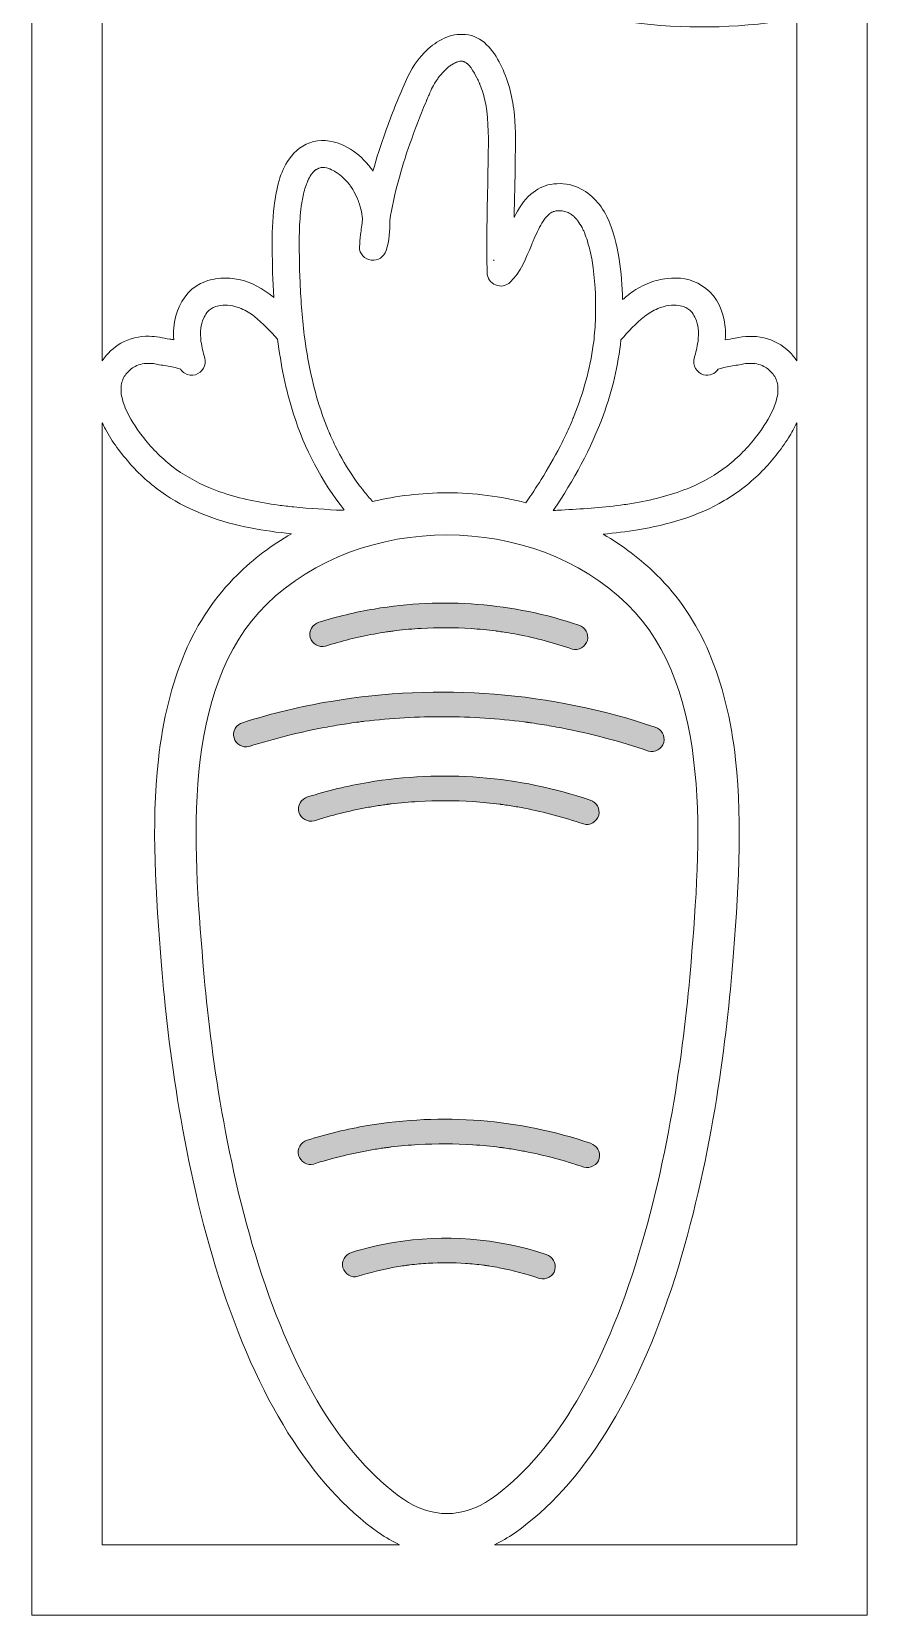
# Model space of a CAD drawing. Extents: x 1255 to 1745, y -1407 to 327.
# Drawn here: x 1255 to 1745, y -1407 to -478 of the extents above; entities that cross this region are included whole.
import ezdxf

# ---------------------------------------------------------------- set-up
doc = ezdxf.new("R2010")
doc.units = 0
doc.header["$MEASUREMENT"] = 0
doc.layers.add('Layer 1', color=7, linetype='Continuous')

# ---------------------------------------------------------------- blocks, each defined once
blk = doc.blocks.new('block 2')
at = {"layer": 'Layer 1', "true_color": 0xffffff}
h = blk.add_hatch(color=7, dxfattribs=at)
h.dxf.hatch_style = 2
edge = h.paths.add_edge_path()
edge.add_spline(control_points=[(1427.29, -838.62), (1436.6, -835.66), (1446.08, -833.28), (1455.68, -831.51), (1458.1, -831.06), (1460.53, -830.66), (1462.97, -830.28), (1463.96, -830.13), (1464.95, -829.99), (1465.95, -829.85), (1465.94, -829.85), (1465.92, -829.85), (1465.92, -829.85), (1465.93, -829.85), (1465.95, -829.85), (1465.97, -829.85), (1466.05, -829.84), (1466.13, -829.82), (1466.22, -829.81), (1466.57, -829.76), (1466.73, -829.74), (1466.78, -829.74), (1467.4, -829.66), (1468.01, -829.59), (1468.63, -829.51), (1473.52, -828.93), (1478.43, -828.49), (1483.35, -828.21), (1493.1, -827.66), (1502.88, -827.7), (1512.62, -828.33), (1517.45, -828.64), (1522.26, -829.1), (1527.06, -829.71), (1527.31, -829.74), (1527.57, -829.77), (1527.82, -829.81), (1528.28, -829.87), (1528.74, -829.93), (1529.2, -830), (1530.47, -830.18), (1531.73, -830.37), (1532.99, -830.57), (1535.33, -830.95), (1537.67, -831.36), (1540, -831.81), (1550.84, -833.88), (1561.53, -836.73), (1571.97, -840.3), (1575.56, -841.53), (1580.05, -838.9), (1580.89, -835.24), (1581.8, -831.22), (1579.67, -827.65), (1575.83, -826.33), (1556.65, -819.76), (1536.64, -815.76), (1516.44, -814.12), (1496.22, -812.48), (1475.88, -813.5), (1455.87, -816.83), (1444.89, -818.66), (1434.05, -821.27), (1423.44, -824.64), (1419.83, -825.79), (1417.14, -829.73), (1418.38, -833.56), (1419.55, -837.17), (1423.42, -839.84), (1427.29, -838.62)], knot_values=[0, 0, 0, 0, 1, 1, 1, 2, 2, 2, 3, 3, 3, 4, 4, 4, 5, 5, 5, 6, 6, 6, 7, 7, 7, 8, 8, 8, 9, 9, 9, 10, 10, 10, 11, 11, 11, 12, 12, 12, 13, 13, 13, 14, 14, 14, 15, 15, 15, 16, 16, 16, 17, 17, 17, 18, 18, 18, 19, 19, 19, 20, 20, 20, 21, 21, 21, 22, 22, 22, 23, 23, 23, 23], degree=3, periodic=1)
h = blk.add_hatch(color=7, dxfattribs=at)
h.dxf.hatch_style = 2
edge = h.paths.add_edge_path()
edge.add_spline(control_points=[(1466.24, -829.83), (1466.14, -829.84), (1466.05, -829.85), (1465.97, -829.85), (1465.96, -829.85), (1465.95, -829.85), (1465.95, -829.85), (1466, -829.85), (1466.11, -829.85), (1466.24, -829.83)], knot_values=[0, 0, 0, 0, 1, 1, 1, 2, 2, 2, 3, 3, 3, 3], degree=3, periodic=1)
h = blk.add_hatch(color=7, dxfattribs=at)
h.dxf.hatch_style = 2
edge = h.paths.add_edge_path()
edge.add_spline(control_points=[(1466.43, -829.8), (1466.65, -829.77), (1466.85, -829.74), (1466.78, -829.74), (1466.76, -829.74), (1466.75, -829.74), (1466.73, -829.75), (1466.65, -829.76), (1466.54, -829.78), (1466.43, -829.8)], knot_values=[0, 0, 0, 0, 1, 1, 1, 2, 2, 2, 3, 3, 3, 3], degree=3, periodic=1)
h = blk.add_hatch(color=7, dxfattribs=at)
h.dxf.hatch_style = 2
edge = h.paths.add_edge_path()
edge.add_spline(control_points=[(1439.82, -884.1), (1441.7, -883.81), (1443.58, -883.55), (1445.46, -883.29), (1445.47, -883.28), (1445.47, -883.28), (1445.48, -883.28), (1445.93, -883.23), (1446.39, -883.16), (1446.84, -883.11), (1447.93, -882.97), (1449.01, -882.83), (1450.1, -882.7), (1457.9, -881.78), (1465.72, -881.09), (1473.56, -880.64), (1489.24, -879.75), (1504.98, -879.81), (1520.65, -880.84), (1528.4, -881.35), (1536.12, -882.09), (1543.82, -883.07), (1544.28, -883.12), (1544.73, -883.18), (1545.18, -883.24), (1545.28, -883.26), (1545.51, -883.28), (1545.73, -883.31), (1545.64, -883.3), (1545.54, -883.29), (1545.43, -883.27), (1546.33, -883.37), (1547.24, -883.52), (1548.14, -883.65), (1550.13, -883.94), (1552.11, -884.24), (1554.1, -884.56), (1557.97, -885.18), (1561.84, -885.86), (1565.7, -886.6), (1583, -889.92), (1600.07, -894.46), (1616.74, -900.18), (1620.32, -901.41), (1624.82, -898.77), (1625.65, -895.12), (1626.57, -891.09), (1624.43, -887.52), (1620.59, -886.2), (1590.17, -875.76), (1558.44, -869.35), (1526.39, -866.77), (1494.41, -864.19), (1462.19, -865.71), (1430.55, -870.99), (1412.99, -873.92), (1395.65, -878.1), (1378.68, -883.5), (1375.07, -884.64), (1372.38, -888.58), (1373.62, -892.41), (1374.79, -896.03), (1378.66, -898.7), (1382.53, -897.47), (1397.5, -892.71), (1412.76, -888.89), (1428.2, -886.05), (1432.06, -885.34), (1435.93, -884.69), (1439.82, -884.1)], knot_values=[0, 0, 0, 0, 1, 1, 1, 2, 2, 2, 3, 3, 3, 4, 4, 4, 5, 5, 5, 6, 6, 6, 7, 7, 7, 8, 8, 8, 9, 9, 9, 10, 10, 10, 11, 11, 11, 12, 12, 12, 13, 13, 13, 14, 14, 14, 15, 15, 15, 16, 16, 16, 17, 17, 17, 18, 18, 18, 19, 19, 19, 20, 20, 20, 21, 21, 21, 22, 22, 22, 23, 23, 23, 23], degree=3, periodic=1)
h = blk.add_hatch(color=7, dxfattribs=at)
h.dxf.hatch_style = 2
edge = h.paths.add_edge_path()
edge.add_spline(control_points=[(1532.02, -931.66), (1533.38, -931.86), (1534.74, -932.07), (1536.09, -932.28), (1538.71, -932.7), (1541.32, -933.16), (1543.93, -933.66), (1555.69, -935.92), (1567.29, -939.01), (1578.62, -942.89), (1582.21, -944.12), (1586.7, -941.49), (1587.54, -937.83), (1588.45, -933.81), (1586.32, -930.24), (1582.48, -928.92), (1561.61, -921.77), (1539.85, -917.41), (1517.87, -915.63), (1495.95, -913.86), (1473.91, -914.95), (1452.23, -918.55), (1440.23, -920.54), (1428.38, -923.4), (1416.79, -927.08), (1413.18, -928.23), (1410.49, -932.17), (1411.73, -935.99), (1412.9, -939.61), (1416.77, -942.28), (1420.64, -941.05), (1430.75, -937.84), (1441.06, -935.26), (1451.49, -933.33), (1454.1, -932.85), (1456.71, -932.4), (1459.33, -932), (1460.58, -931.81), (1461.83, -931.64), (1463.08, -931.46), (1463.27, -931.43), (1463.46, -931.41), (1463.65, -931.38), (1464.38, -931.29), (1465.11, -931.2), (1465.83, -931.11), (1471.1, -930.48), (1476.39, -930.02), (1481.68, -929.71), (1492.36, -929.09), (1503.08, -929.13), (1513.76, -929.82), (1519.05, -930.16), (1524.34, -930.67), (1529.6, -931.34), (1529.78, -931.36), (1529.97, -931.38), (1530.16, -931.41), (1530.17, -931.41), (1530.19, -931.41), (1530.2, -931.42), (1530.19, -931.41), (1530.17, -931.41), (1530.16, -931.41), (1530.25, -931.42), (1530.33, -931.43), (1530.42, -931.44), (1531.52, -931.58), (1530.79, -931.51), (1530.36, -931.44), (1530.89, -931.57), (1531.51, -931.59), (1532.02, -931.66)], knot_values=[0, 0, 0, 0, 1, 1, 1, 2, 2, 2, 3, 3, 3, 4, 4, 4, 5, 5, 5, 6, 6, 6, 7, 7, 7, 8, 8, 8, 9, 9, 9, 10, 10, 10, 11, 11, 11, 12, 12, 12, 13, 13, 13, 14, 14, 14, 15, 15, 15, 16, 16, 16, 17, 17, 17, 18, 18, 18, 19, 19, 19, 20, 20, 20, 21, 21, 21, 22, 22, 22, 23, 23, 23, 24, 24, 24, 24], degree=3, periodic=1)
h = blk.add_hatch(color=7, dxfattribs=at)
h.dxf.hatch_style = 2
edge = h.paths.add_edge_path()
edge.add_spline(control_points=[(1459.35, -1133.25), (1460.36, -1133.1), (1461.37, -1132.93), (1462.39, -1132.8), (1462.43, -1132.8), (1462.49, -1132.79), (1462.58, -1132.78), (1462.94, -1132.73), (1463.31, -1132.68), (1463.67, -1132.64), (1464.4, -1132.55), (1465.12, -1132.46), (1465.85, -1132.37), (1471.11, -1131.74), (1476.4, -1131.28), (1481.69, -1130.97), (1492.37, -1130.35), (1503.08, -1130.39), (1513.76, -1131.08), (1519.05, -1131.43), (1524.33, -1131.93), (1529.59, -1132.59), (1529.88, -1132.63), (1530.17, -1132.67), (1530.46, -1132.7), (1530.63, -1132.73), (1531.05, -1132.78), (1531.19, -1132.8), (1531.47, -1132.84), (1531.74, -1132.88), (1532.01, -1132.92), (1533.37, -1133.11), (1534.72, -1133.32), (1536.08, -1133.54), (1538.69, -1133.95), (1541.3, -1134.41), (1543.91, -1134.91), (1555.76, -1137.18), (1567.44, -1140.28), (1578.86, -1144.2), (1582.45, -1145.43), (1586.94, -1142.79), (1587.77, -1139.14), (1588.69, -1135.11), (1586.55, -1131.54), (1582.71, -1130.22), (1561.85, -1123.07), (1540.1, -1118.71), (1518.13, -1116.91), (1496.05, -1115.11), (1473.82, -1116.2), (1451.98, -1119.84), (1439.98, -1121.84), (1428.14, -1124.7), (1416.55, -1128.38), (1412.95, -1129.52), (1410.26, -1133.47), (1411.49, -1137.29), (1412.66, -1140.91), (1416.54, -1143.58), (1420.41, -1142.35), (1430.6, -1139.11), (1440.99, -1136.51), (1451.51, -1134.57), (1454.12, -1134.09), (1456.73, -1133.65), (1459.35, -1133.25)], knot_values=[0, 0, 0, 0, 1, 1, 1, 2, 2, 2, 3, 3, 3, 4, 4, 4, 5, 5, 5, 6, 6, 6, 7, 7, 7, 8, 8, 8, 9, 9, 9, 10, 10, 10, 11, 11, 11, 12, 12, 12, 13, 13, 13, 14, 14, 14, 15, 15, 15, 16, 16, 16, 17, 17, 17, 18, 18, 18, 19, 19, 19, 20, 20, 20, 21, 21, 21, 22, 22, 22, 22], degree=3, periodic=1)
h = blk.add_hatch(color=7, dxfattribs=at)
h.dxf.hatch_style = 2
edge = h.paths.add_edge_path()
edge.add_spline(control_points=[(1561.79, -1204.42), (1562.7, -1200.39), (1560.57, -1196.82), (1556.73, -1195.5), (1527.97, -1185.66), (1496.95, -1183.46), (1467, -1188.38), (1458.72, -1189.75), (1450.54, -1191.71), (1442.54, -1194.25), (1438.93, -1195.39), (1436.24, -1199.34), (1437.48, -1203.16), (1438.65, -1206.78), (1442.52, -1209.45), (1446.39, -1208.22), (1453.35, -1206.02), (1460.44, -1204.24), (1467.62, -1202.92), (1469.23, -1202.62), (1470.85, -1202.35), (1472.48, -1202.1), (1473, -1202.02), (1473.76, -1202.01), (1474.41, -1201.91), (1474.42, -1201.86), (1474.57, -1201.78), (1474.89, -1201.74), (1474.98, -1201.73), (1475.07, -1201.72), (1475.17, -1201.71), (1475.17, -1201.7), (1475.18, -1201.7), (1475.18, -1201.7), (1475.18, -1201.7), (1475.18, -1201.7), (1475.17, -1201.71), (1475.71, -1201.64), (1476.25, -1201.57), (1476.79, -1201.51), (1480.32, -1201.09), (1483.87, -1200.77), (1487.42, -1200.57), (1494.71, -1200.15), (1502.02, -1200.18), (1509.31, -1200.65), (1512.86, -1200.88), (1516.4, -1201.22), (1519.93, -1201.66), (1519.94, -1201.66), (1519.94, -1201.67), (1519.95, -1201.67), (1519.93, -1201.66), (1519.92, -1201.66), (1519.91, -1201.65), (1520.23, -1201.75), (1520.65, -1201.76), (1520.99, -1201.81), (1521.89, -1201.94), (1522.8, -1202.07), (1523.7, -1202.21), (1525.5, -1202.5), (1527.3, -1202.82), (1529.09, -1203.16), (1537.16, -1204.7), (1545.1, -1206.82), (1552.88, -1209.48), (1556.47, -1210.71), (1560.96, -1208.07), (1561.79, -1204.42)], knot_values=[0, 0, 0, 0, 1, 1, 1, 2, 2, 2, 3, 3, 3, 4, 4, 4, 5, 5, 5, 6, 6, 6, 7, 7, 7, 8, 8, 8, 9, 9, 9, 10, 10, 10, 11, 11, 11, 12, 12, 12, 13, 13, 13, 14, 14, 14, 15, 15, 15, 16, 16, 16, 17, 17, 17, 18, 18, 18, 19, 19, 19, 20, 20, 20, 21, 21, 21, 22, 22, 22, 23, 23, 23, 23], degree=3, periodic=1)
h = blk.add_hatch(color=7, dxfattribs=at)
h.dxf.hatch_style = 2
edge = h.paths.add_edge_path()
edge.add_spline(control_points=[(1474.41, -1201.91), (1474.41, -1201.97), (1474.65, -1201.96), (1475.17, -1201.71), (1475.17, -1201.71), (1475.17, -1201.71), (1475.17, -1201.71), (1474.96, -1201.81), (1474.69, -1201.86), (1474.41, -1201.91)], knot_values=[0, 0, 0, 0, 1, 1, 1, 2, 2, 2, 3, 3, 3, 3], degree=3, periodic=1)
h = blk.add_hatch(color=7, dxfattribs=at)
h.dxf.hatch_style = 2
edge = h.paths.add_edge_path()
edge.add_spline(control_points=[(1519.95, -1201.67), (1521.46, -1202.11), (1520.49, -1201.74), (1519.95, -1201.67), (1519.95, -1201.67), (1519.95, -1201.67), (1519.95, -1201.67)], knot_values=[0, 0, 0, 0, 1, 1, 1, 2, 2, 2, 2], degree=3, periodic=1)
at = {"layer": 'Layer 1', "lineweight": 0}
for points, knots in [([(1596.15, 229.71), (1596.15, 229.71), (1596.15, 230.91), (1596.15, 230.91), (1596.15, 284.01), (1553.1, 327.05), (1500, 327.05), (1446.9, 327.05), (1403.85, 284.01), (1403.85, 230.91), (1403.85, 230.91), (1403.85, 229.71), (1403.85, 229.71), (1403.85, 229.71), (1254.96, 229.71), (1254.96, 229.71), (1254.96, 229.71), (1254.96, -1407.05), (1254.96, -1407.05), (1254.96, -1407.05), (1745.04, -1407.05), (1745.04, -1407.05), (1745.04, -1407.05), (1745.04, 229.71), (1745.04, 229.71), (1745.04, 229.71), (1596.15, 229.71), (1596.15, 229.71)], [0, 0, 0, 0, 1, 1, 1, 2, 2, 2, 3, 3, 3, 4, 4, 4, 5, 5, 5, 6, 6, 6, 7, 7, 7, 8, 8, 8, 9, 9, 9, 9]), ([(1703.61, -671.23), (1702.39, -669.36), (1700.97, -667.59), (1699.36, -666.03), (1695.25, -661.98), (1689.98, -658.97), (1684.33, -657.76), (1678.62, -656.52), (1673.14, -656.78), (1667.46, -657.97), (1665.57, -658.37), (1663.65, -658.65), (1661.74, -658.95), (1662.06, -655.01), (1661.8, -651.12), (1661.06, -647.24), (1659.56, -639.13), (1654.9, -631.45), (1647.85, -627.01), (1641.98, -623.28), (1634.45, -622.11), (1627.61, -622.98), (1624.07, -623.44), (1620.67, -624.11), (1617.34, -625.46), (1613.6, -627.01), (1610.1, -628.81), (1606.81, -631.18), (1604.96, -632.51), (1603.22, -633.93), (1601.5, -635.38), (1601.33, -627.42), (1600.67, -619.48), (1599.48, -611.58), (1598.19, -602.96), (1596.02, -594.47), (1592.18, -586.59), (1588.31, -578.65), (1582.22, -572.19), (1573.9, -568.99), (1569.31, -567.2), (1564.2, -567.03), (1559.39, -567.79), (1554.97, -568.49), (1551.12, -570.73), (1547.72, -573.56), (1543.42, -577.13), (1540.39, -582.09), (1537.93, -587.18), (1538.13, -576.34), (1538.41, -565.51), (1538.54, -554.67), (1538.63, -545.53), (1538.93, -536.34), (1538.08, -527.25), (1537.17, -517.35), (1534.91, -507.94), (1530.62, -498.96), (1526.72, -490.8), (1520.7, -481.79), (1511.08, -480.13), (1502.09, -478.57), (1494.04, -482.44), (1487.44, -488.34), (1481.57, -493.6), (1477.21, -500.39), (1474.1, -507.6), (1469.92, -517.28), (1465.94, -527.07), (1462.39, -537.02), (1459.7, -544.59), (1457.26, -552.25), (1455.13, -560), (1453.91, -558.24), (1452.56, -556.54), (1451.1, -554.93), (1447.57, -551.03), (1443.22, -547.49), (1438.46, -545.22), (1432.69, -542.5), (1426.51, -541.2), (1420.2, -542.7), (1414.17, -544.13), (1409.45, -548.16), (1405.88, -553.04), (1403.16, -556.71), (1401.39, -561.2), (1400.07, -565.55), (1398.59, -570.42), (1397.8, -575.45), (1397.15, -580.48), (1396.11, -588.68), (1395.98, -596.97), (1396.02, -605.22), (1396.09, -614.84), (1396.35, -624.46), (1396.93, -634.06), (1396.78, -633.93), (1396.65, -633.82), (1396.52, -633.71), (1390.56, -629.03), (1383.94, -625.07), (1376.43, -623.59), (1373, -622.91), (1369.4, -622.5), (1365.9, -622.81), (1361.66, -623.18), (1357.87, -624.11), (1354.02, -625.96), (1346.6, -629.53), (1341.61, -637.1), (1339.48, -644.87), (1338.22, -649.49), (1337.94, -654.21), (1338.26, -658.93), (1337.48, -658.8), (1336.7, -658.67), (1335.93, -658.56), (1331.91, -657.91), (1327.93, -656.91), (1323.83, -656.86), (1318.11, -656.8), (1312.34, -658.19), (1307.32, -660.95), (1302.96, -663.37), (1299.18, -667.03), (1296.39, -671.18), (1296.39, -671.18), (1296.39, -469.03), (1296.39, -469.03), (1296.48, -468.88), (1296.57, -468.75), (1296.65, -468.62), (1296.74, -468.49), (1296.83, -468.4), (1296.87, -468.32), (1296.91, -468.25), (1296.96, -468.21), (1297.02, -468.14), (1297.55, -467.49), (1298.09, -466.84), (1298.63, -466.18), (1299.72, -464.9), (1300.85, -463.64), (1302.03, -462.42), (1304.38, -459.98), (1306.86, -457.67), (1309.49, -455.54), (1309.58, -455.48), (1309.78, -455.3), (1309.99, -455.11), (1310.6, -454.58), (1311.32, -454.13), (1311.97, -453.67), (1313.5, -452.58), (1315.06, -451.54), (1316.65, -450.54), (1320.09, -448.38), (1323.66, -446.42), (1327.32, -444.68), (1328.49, -444.09), (1329.71, -443.57), (1330.91, -443.03), (1331.34, -442.85), (1332.28, -442.46), (1332.45, -442.4), (1333.32, -442.05), (1334.19, -441.7), (1335.06, -441.37), (1338.89, -439.96), (1342.79, -438.7), (1346.71, -437.59), (1354, -435.54), (1361.42, -434.02), (1368.88, -432.82), (1370.56, -432.56), (1372.23, -432.32), (1373.91, -432.08), (1374.43, -432.02), (1375.63, -431.86), (1375.74, -431.86), (1376.78, -431.73), (1377.8, -431.6), (1378.85, -431.49), (1383.01, -431.04), (1387.16, -430.67), (1391.32, -430.38), (1400, -429.82), (1408.71, -429.62), (1417.41, -429.82), (1435.19, -430.23), (1448.88, -431.78), (1465.27, -435.11), (1481.81, -438.44), (1497.95, -443.38), (1513.99, -448.58), (1529.68, -453.69), (1545.29, -459.07), (1561.17, -463.48), (1578, -468.16), (1595.1, -471.43), (1612.45, -473.45), (1642.74, -476.93), (1673.55, -475.89), (1703.61, -470.6), (1703.61, -470.6), (1703.61, -671.23), (1703.61, -671.23)], [0, 0, 0, 0, 1, 1, 1, 2, 2, 2, 3, 3, 3, 4, 4, 4, 5, 5, 5, 6, 6, 6, 7, 7, 7, 8, 8, 8, 9, 9, 9, 10, 10, 10, 11, 11, 11, 12, 12, 12, 13, 13, 13, 14, 14, 14, 15, 15, 15, 16, 16, 16, 17, 17, 17, 18, 18, 18, 19, 19, 19, 20, 20, 20, 21, 21, 21, 22, 22, 22, 23, 23, 23, 24, 24, 24, 25, 25, 25, 26, 26, 26, 27, 27, 27, 28, 28, 28, 29, 29, 29, 30, 30, 30, 31, 31, 31, 32, 32, 32, 33, 33, 33, 34, 34, 34, 35, 35, 35, 36, 36, 36, 37, 37, 37, 38, 38, 38, 39, 39, 39, 40, 40, 40, 41, 41, 41, 42, 42, 42, 43, 43, 43, 44, 44, 44, 45, 45, 45, 46, 46, 46, 47, 47, 47, 48, 48, 48, 49, 49, 49, 50, 50, 50, 51, 51, 51, 52, 52, 52, 53, 53, 53, 54, 54, 54, 55, 55, 55, 56, 56, 56, 57, 57, 57, 58, 58, 58, 59, 59, 59, 60, 60, 60, 61, 61, 61, 62, 62, 62, 63, 63, 63, 64, 64, 64, 65, 65, 65, 66, 66, 66, 67, 67, 67, 68, 68, 68, 69, 69, 69, 69]), ([(1421.5, -559.35), (1421.83, -559.13), (1422.18, -558.91), (1422.5, -558.72), (1422.61, -558.67), (1422.94, -558.52), (1423.18, -558.39), (1423.27, -558.37), (1423.33, -558.35), (1423.38, -558.32), (1423.85, -558.17), (1424.35, -558.06), (1424.83, -557.95), (1425.55, -557.91), (1426.25, -557.93), (1426.97, -557.98), (1427.55, -558.08), (1428.12, -558.22), (1428.68, -558.37), (1429.06, -558.48), (1429.4, -558.59), (1429.75, -558.69), (1429.88, -558.76), (1430.08, -558.82), (1430.27, -558.91), (1430.32, -558.93), (1430.38, -558.95), (1430.43, -558.98), (1430.6, -559.06), (1430.75, -559.13), (1430.82, -559.17), (1430.84, -559.19), (1430.84, -559.19), (1430.84, -559.19), (1431.99, -559.78), (1433.12, -560.41), (1434.23, -561.13), (1434.65, -561.39), (1435.04, -561.7), (1435.45, -561.98), (1436.13, -562.55), (1436.8, -563.13), (1437.46, -563.74), (1438.78, -564.98), (1440.02, -566.29), (1441.18, -567.7), (1441.22, -567.75), (1441.24, -567.77), (1441.26, -567.81), (1441.44, -568.07), (1441.55, -568.25), (1441.66, -568.36), (1441.7, -568.4), (1441.72, -568.44), (1441.76, -568.51), (1441.76, -568.51), (1441.76, -568.53), (1441.76, -568.53), (1441.79, -568.55), (1441.81, -568.57), (1441.81, -568.57), (1442.31, -569.27), (1442.77, -570.01), (1443.22, -570.75), (1444.27, -572.47), (1445.16, -574.25), (1445.99, -576.08), (1446.03, -576.17), (1446.05, -576.26), (1446.09, -576.32), (1446.31, -576.87), (1446.51, -577.43), (1446.7, -577.98), (1447.03, -578.95), (1447.36, -579.93), (1447.62, -580.94), (1448.14, -582.78), (1448.53, -584.68), (1448.84, -586.57), (1448.92, -587.2), (1448.97, -587.83), (1449.01, -588.49), (1448.58, -591.4), (1448.18, -594.32), (1447.86, -597.26), (1447.6, -599.65), (1447.38, -602.04), (1447.2, -604.44), (1446.94, -608.38), (1450.45, -611.77), (1454.1, -612.25), (1458.06, -612.79), (1461.63, -610.38), (1462.83, -606.55), (1464.64, -600.83), (1465.25, -594.88), (1464.92, -588.99), (1467.44, -573.69), (1471.64, -558.69), (1476.74, -544.07), (1479.59, -535.84), (1482.74, -527.73), (1486.09, -519.7), (1486.16, -519.57), (1486.33, -519.13), (1486.46, -518.8), (1486.57, -518.59), (1486.66, -518.35), (1486.7, -518.26), (1487.14, -517.24), (1487.57, -516.19), (1488.03, -515.17), (1488.68, -513.69), (1489.31, -512.19), (1490.08, -510.75), (1490.82, -509.36), (1491.62, -508.01), (1492.49, -506.68), (1492.88, -506.09), (1493.3, -505.51), (1493.71, -504.94), (1493.75, -504.85), (1493.88, -504.7), (1494.02, -504.55), (1494.08, -504.44), (1494.17, -504.33), (1494.21, -504.29), (1495.32, -502.92), (1496.52, -501.61), (1497.8, -500.39), (1498.35, -499.89), (1498.89, -499.39), (1499.46, -498.91), (1499.74, -498.76), (1500.3, -498.28), (1500.39, -498.22), (1501.02, -497.78), (1501.65, -497.39), (1502.31, -497), (1502.68, -496.8), (1503.05, -496.61), (1503.44, -496.41), (1503.5, -496.37), (1503.63, -496.3), (1503.76, -496.26), (1503.83, -496.24), (1503.9, -496.21), (1503.94, -496.19), (1504.27, -496.08), (1504.59, -495.98), (1504.94, -495.87), (1505.31, -495.76), (1505.68, -495.67), (1506.05, -495.61), (1506.55, -495.56), (1507.05, -495.56), (1507.55, -495.58), (1507.83, -495.65), (1508.12, -495.74), (1508.42, -495.8), (1508.51, -495.84), (1508.62, -495.87), (1508.7, -495.91), (1509.21, -496.19), (1509.71, -496.48), (1510.21, -496.8), (1510.34, -496.91), (1510.49, -497.04), (1510.64, -497.17), (1511.23, -497.74), (1511.77, -498.35), (1512.32, -498.98), (1512.54, -499.26), (1512.73, -499.54), (1512.93, -499.83), (1514.08, -501.59), (1515.12, -503.46), (1516.08, -505.33), (1516.52, -506.2), (1516.95, -507.1), (1517.37, -508.01), (1517.37, -508.03), (1517.39, -508.05), (1517.39, -508.07), (1517.41, -508.1), (1517.41, -508.1), (1517.41, -508.12), (1517.43, -508.14), (1517.43, -508.16), (1517.43, -508.18), (1517.48, -508.23), (1517.5, -508.27), (1517.5, -508.31), (1517.54, -508.38), (1517.58, -508.47), (1517.61, -508.55), (1517.71, -508.75), (1517.8, -508.95), (1517.87, -509.16), (1518.56, -510.93), (1519.17, -512.69), (1519.72, -514.49), (1520.7, -517.82), (1521.39, -521.22), (1521.91, -524.66), (1523.18, -535.3), (1522.76, -546.12), (1522.61, -556.8), (1522.44, -570.18), (1522.02, -583.57), (1521.91, -596.95), (1521.85, -604.48), (1521.87, -612.01), (1522.07, -619.52), (1522.15, -622.72), (1524, -625.55), (1526.96, -626.79), (1529.94, -628.05), (1533.27, -627.35), (1535.65, -625.13), (1541.78, -619.39), (1544.9, -610.99), (1548.05, -603.42), (1548.4, -602.59), (1548.75, -601.76), (1549.1, -600.93), (1549.29, -600.43), (1549.51, -599.93), (1549.73, -599.45), (1550.51, -597.67), (1551.32, -595.89), (1552.21, -594.17), (1553.03, -592.49), (1553.95, -590.86), (1554.97, -589.29), (1555.19, -588.94), (1555.43, -588.6), (1555.67, -588.25), (1555.69, -588.23), (1555.71, -588.18), (1555.73, -588.14), (1555.8, -588.07), (1555.84, -588.01), (1555.91, -587.94), (1555.93, -587.9), (1555.97, -587.88), (1555.99, -587.83), (1556.1, -587.68), (1556.21, -587.55), (1556.32, -587.44), (1556.36, -587.38), (1556.43, -587.33), (1556.47, -587.27), (1556.49, -587.25), (1556.52, -587.22), (1556.52, -587.2), (1556.73, -586.96), (1556.95, -586.7), (1557.19, -586.46), (1557.47, -586.16), (1557.78, -585.87), (1558.08, -585.57), (1558.13, -585.5), (1558.21, -585.44), (1558.3, -585.37), (1558.45, -585.27), (1558.58, -585.14), (1558.76, -584.98), (1558.76, -584.98), (1558.78, -584.98), (1558.8, -584.96), (1558.8, -584.96), (1558.82, -584.94), (1558.82, -584.94), (1558.87, -584.92), (1558.89, -584.9), (1558.93, -584.87), (1559.3, -584.61), (1559.69, -584.37), (1560.11, -584.16), (1560.3, -584.05), (1560.52, -583.94), (1560.74, -583.83), (1560.8, -583.81), (1560.87, -583.76), (1560.93, -583.74), (1561.57, -583.55), (1562.2, -583.39), (1562.85, -583.26), (1563.92, -583.2), (1564.98, -583.22), (1566.05, -583.31), (1567.01, -583.48), (1567.96, -583.74), (1568.92, -584.05), (1569.16, -584.18), (1569.53, -584.29), (1569.64, -584.35), (1570.29, -584.68), (1570.92, -585.05), (1571.51, -585.44), (1571.68, -585.55), (1571.84, -585.66), (1571.99, -585.77), (1572.47, -586.18), (1572.93, -586.59), (1573.38, -587.03), (1573.77, -587.42), (1574.14, -587.83), (1574.51, -588.25), (1574.54, -588.25), (1574.56, -588.29), (1574.6, -588.36), (1574.62, -588.4), (1574.67, -588.44), (1574.73, -588.49), (1574.78, -588.55), (1574.84, -588.62), (1574.88, -588.68), (1574.95, -588.79), (1575.08, -588.92), (1575.21, -589.1), (1576.12, -590.4), (1576.95, -591.75), (1577.71, -593.14), (1578.04, -593.8), (1578.37, -594.45), (1578.69, -595.12), (1578.84, -595.43), (1578.98, -595.76), (1579.13, -596.08), (1580.39, -599.28), (1581.41, -602.57), (1582.22, -605.9), (1583.11, -609.49), (1583.76, -613.12), (1584.29, -616.78), (1585.59, -627.03), (1585.94, -637.45), (1585.55, -647.77), (1585.35, -652.51), (1584.94, -657.23), (1584.35, -661.96), (1582.33, -676.15), (1578.47, -690.01), (1573.19, -703.3), (1572.86, -704.15), (1572.51, -704.98), (1572.16, -705.81), (1572.08, -706.07), (1571.97, -706.31), (1571.86, -706.55), (1571.12, -708.29), (1570.36, -710.03), (1569.55, -711.77), (1568.05, -715.06), (1566.46, -718.3), (1564.81, -721.52), (1561.41, -728.09), (1557.74, -734.53), (1553.82, -740.82), (1550.92, -745.46), (1547.9, -750.01), (1544.79, -754.49), (1529.99, -750.7), (1514.49, -748.72), (1498.76, -748.68), (1498.76, -748.68), (1498.43, -748.68), (1498.43, -748.68), (1483.59, -748.68), (1468.97, -750.44), (1454.93, -753.79), (1453.17, -751.83), (1451.45, -749.83), (1449.79, -747.76), (1449.49, -747.39), (1449.16, -747), (1448.88, -746.63), (1448.82, -746.57), (1448.77, -746.52), (1448.75, -746.46), (1448.62, -746.28), (1448.49, -746.11), (1448.36, -745.94), (1448.01, -745.48), (1447.66, -745.02), (1447.31, -744.57), (1446.25, -743.11), (1445.2, -741.65), (1444.18, -740.17), (1440.02, -734.1), (1436.3, -727.72), (1433.02, -721.13), (1432.25, -719.54), (1431.49, -717.97), (1430.77, -716.36), (1430.38, -715.53), (1430.01, -714.71), (1429.64, -713.88), (1429.49, -713.53), (1429.34, -713.16), (1429.19, -712.81), (1427.81, -709.48), (1426.53, -706.09), (1425.33, -702.67), (1422.96, -695.86), (1421, -688.9), (1419.37, -681.87), (1417.56, -674.1), (1416.17, -666.24), (1415.08, -658.34), (1413.67, -647.42), (1412.82, -636.43), (1412.36, -625.42), (1411.97, -615.34), (1411.73, -605.22), (1411.99, -595.15), (1412.12, -590.31), (1412.45, -585.46), (1413.04, -580.65), (1413.45, -577.89), (1413.95, -575.15), (1414.65, -572.43), (1415.02, -570.99), (1415.43, -569.57), (1415.91, -568.16), (1416.13, -567.51), (1416.39, -566.88), (1416.63, -566.22), (1416.72, -566.05), (1416.8, -565.85), (1416.89, -565.66), (1417.48, -564.4), (1418.15, -563.18), (1418.91, -562.02), (1418.98, -561.94), (1419.04, -561.85), (1419.11, -561.74), (1419.5, -561.35), (1419.83, -560.87), (1420.22, -560.48), (1420.42, -560.28), (1420.63, -560.02), (1420.89, -559.76), (1420.89, -559.76), (1420.92, -559.76), (1420.92, -559.74), (1421.18, -559.46), (1421.48, -559.19), (1421.76, -559.06), (1421.48, -559.28), (1421.2, -559.52), (1420.92, -559.74), (1421.11, -559.61), (1421.29, -559.48), (1421.5, -559.35)], [0, 0, 0, 0, 1, 1, 1, 2, 2, 2, 3, 3, 3, 4, 4, 4, 5, 5, 5, 6, 6, 6, 7, 7, 7, 8, 8, 8, 9, 9, 9, 10, 10, 10, 11, 11, 11, 12, 12, 12, 13, 13, 13, 14, 14, 14, 15, 15, 15, 16, 16, 16, 17, 17, 17, 18, 18, 18, 19, 19, 19, 20, 20, 20, 21, 21, 21, 22, 22, 22, 23, 23, 23, 24, 24, 24, 25, 25, 25, 26, 26, 26, 27, 27, 27, 28, 28, 28, 29, 29, 29, 30, 30, 30, 31, 31, 31, 32, 32, 32, 33, 33, 33, 34, 34, 34, 35, 35, 35, 36, 36, 36, 37, 37, 37, 38, 38, 38, 39, 39, 39, 40, 40, 40, 41, 41, 41, 42, 42, 42, 43, 43, 43, 44, 44, 44, 45, 45, 45, 46, 46, 46, 47, 47, 47, 48, 48, 48, 49, 49, 49, 50, 50, 50, 51, 51, 51, 52, 52, 52, 53, 53, 53, 54, 54, 54, 55, 55, 55, 56, 56, 56, 57, 57, 57, 58, 58, 58, 59, 59, 59, 60, 60, 60, 61, 61, 61, 62, 62, 62, 63, 63, 63, 64, 64, 64, 65, 65, 65, 66, 66, 66, 67, 67, 67, 68, 68, 68, 69, 69, 69, 70, 70, 70, 71, 71, 71, 72, 72, 72, 73, 73, 73, 74, 74, 74, 75, 75, 75, 76, 76, 76, 77, 77, 77, 78, 78, 78, 79, 79, 79, 80, 80, 80, 81, 81, 81, 82, 82, 82, 83, 83, 83, 84, 84, 84, 85, 85, 85, 86, 86, 86, 87, 87, 87, 88, 88, 88, 89, 89, 89, 90, 90, 90, 91, 91, 91, 92, 92, 92, 93, 93, 93, 94, 94, 94, 95, 95, 95, 96, 96, 96, 97, 97, 97, 98, 98, 98, 99, 99, 99, 100, 100, 100, 101, 101, 101, 102, 102, 102, 103, 103, 103, 104, 104, 104, 105, 105, 105, 106, 106, 106, 107, 107, 107, 108, 108, 108, 109, 109, 109, 110, 110, 110, 111, 111, 111, 112, 112, 112, 113, 113, 113, 114, 114, 114, 115, 115, 115, 116, 116, 116, 117, 117, 117, 118, 118, 118, 119, 119, 119, 120, 120, 120, 121, 121, 121, 122, 122, 122, 123, 123, 123, 124, 124, 124, 125, 125, 125, 126, 126, 126, 127, 127, 127, 128, 128, 128, 129, 129, 129, 130, 130, 130, 131, 131, 131, 132, 132, 132, 133, 133, 133, 134, 134, 134, 135, 135, 135, 136, 136, 136, 137, 137, 137, 138, 138, 138, 139, 139, 139, 140, 140, 140, 141, 141, 141, 142, 142, 142, 143, 143, 143, 144, 144, 144, 145, 145, 145, 146, 146, 146, 147, 147, 147, 148, 148, 148, 149, 149, 149, 150, 150, 150, 151, 151, 151, 152, 152, 152, 152]), ([(1525.79, -612.47), (1525.9, -612.36), (1525.98, -612.21), (1526.16, -612.06), (1526.07, -612.14), (1525.98, -612.25), (1525.9, -612.36), (1525.88, -612.38), (1525.83, -612.43), (1525.79, -612.47)], [0, 0, 0, 0, 1, 1, 1, 2, 2, 2, 3, 3, 3, 3]), ([(1356.5, -669.64), (1355.56, -666.44), (1354.76, -663.22), (1354.26, -659.93), (1353.98, -657.34), (1353.93, -654.75), (1354.15, -652.18), (1354.48, -650.25), (1354.98, -648.35), (1355.67, -646.53), (1356.26, -645.31), (1356.93, -644.13), (1357.72, -643.02), (1358.31, -642.33), (1358.94, -641.7), (1359.61, -641.11), (1360.35, -640.61), (1361.11, -640.15), (1361.92, -639.76), (1363.14, -639.32), (1364.38, -639), (1365.64, -638.76), (1367.51, -638.58), (1369.4, -638.58), (1371.28, -638.78), (1373.54, -639.15), (1375.74, -639.76), (1377.87, -640.59), (1380.61, -641.87), (1383.2, -643.46), (1385.64, -645.24), (1390.6, -649.2), (1394.93, -653.88), (1399.18, -658.58), (1401.05, -673.47), (1403.98, -688.24), (1408.55, -702.52), (1415.06, -722.89), (1424.88, -741.95), (1438.26, -758.62), (1437.96, -758.73), (1437.65, -758.84), (1437.35, -758.95), (1427.77, -758.47), (1418.22, -757.93), (1408.66, -756.97), (1405.66, -756.67), (1402.66, -756.32), (1399.65, -755.93), (1388.51, -754.38), (1377.46, -752.12), (1366.79, -748.55), (1364.14, -747.66), (1361.5, -746.68), (1358.91, -745.61), (1351.21, -742.28), (1343.9, -738.12), (1337.2, -733.08), (1330.65, -727.9), (1324.86, -721.87), (1319.7, -715.3), (1315.87, -710.25), (1312.43, -704.85), (1309.88, -699.04), (1308.84, -696.38), (1308.01, -693.64), (1307.51, -690.83), (1307.34, -689.09), (1307.32, -687.35), (1307.47, -685.61), (1307.71, -684.41), (1308.01, -683.26), (1308.43, -682.13), (1308.95, -681.06), (1309.56, -680.04), (1310.23, -679.06), (1311.17, -677.95), (1312.19, -676.93), (1313.28, -675.99), (1314.32, -675.27), (1315.43, -674.62), (1316.59, -674.08), (1317.98, -673.56), (1319.39, -673.16), (1320.87, -672.9), (1322.72, -672.73), (1324.57, -672.75), (1326.42, -672.92), (1327.56, -673.14), (1328.67, -673.38), (1329.8, -673.58), (1331.21, -673.82), (1332.6, -674.01), (1334.02, -674.25), (1336.78, -674.71), (1339.59, -675.21), (1342.25, -676.17), (1342.27, -676.17), (1342.29, -676.19), (1342.31, -676.19), (1342.96, -677.17), (1343.79, -677.99), (1344.83, -678.6), (1346.53, -679.6), (1349.06, -680.02), (1350.95, -679.41), (1354.98, -678.1), (1357.78, -673.9), (1356.5, -669.64)], [0, 0, 0, 0, 1, 1, 1, 2, 2, 2, 3, 3, 3, 4, 4, 4, 5, 5, 5, 6, 6, 6, 7, 7, 7, 8, 8, 8, 9, 9, 9, 10, 10, 10, 11, 11, 11, 12, 12, 12, 13, 13, 13, 14, 14, 14, 15, 15, 15, 16, 16, 16, 17, 17, 17, 18, 18, 18, 19, 19, 19, 20, 20, 20, 21, 21, 21, 22, 22, 22, 23, 23, 23, 24, 24, 24, 25, 25, 25, 26, 26, 26, 27, 27, 27, 28, 28, 28, 29, 29, 29, 30, 30, 30, 31, 31, 31, 32, 32, 32, 33, 33, 33, 34, 34, 34, 35, 35, 35, 36, 36, 36, 36]), ([(1644.31, -675.75), (1645.26, -677.41), (1647.16, -678.97), (1649.05, -679.41), (1652.51, -680.19), (1655.75, -678.91), (1657.65, -676.21), (1657.69, -676.19), (1657.71, -676.19), (1657.75, -676.17), (1660.41, -675.21), (1663.22, -674.71), (1665.98, -674.25), (1667.37, -674.01), (1668.74, -673.82), (1670.14, -673.58), (1671.29, -673.4), (1672.42, -673.14), (1673.58, -672.92), (1675.43, -672.75), (1677.28, -672.73), (1679.15, -672.9), (1680.61, -673.16), (1682.04, -673.56), (1683.43, -674.08), (1684.57, -674.62), (1685.68, -675.27), (1686.72, -675.99), (1687.83, -676.93), (1688.85, -677.95), (1689.77, -679.06), (1690.46, -680.04), (1691.05, -681.06), (1691.57, -682.13), (1691.99, -683.26), (1692.31, -684.41), (1692.53, -685.61), (1692.68, -687.35), (1692.66, -689.09), (1692.49, -690.83), (1691.99, -693.64), (1691.16, -696.38), (1690.12, -699.04), (1687.57, -704.85), (1684.13, -710.25), (1680.3, -715.3), (1675.16, -721.87), (1669.35, -727.9), (1662.83, -733.08), (1656.19, -738.06), (1648.96, -742.17), (1641.37, -745.48), (1631.01, -749.77), (1620.11, -752.62), (1609.07, -754.55), (1606.13, -755.08), (1603.2, -755.53), (1600.26, -755.95), (1588.77, -757.43), (1577.23, -758.19), (1565.68, -758.8), (1564.07, -758.89), (1562.48, -758.95), (1560.89, -759.04), (1572.73, -741.48), (1582.94, -722.85), (1590.29, -702.91), (1595.54, -688.7), (1598.95, -673.93), (1600.54, -658.91), (1604.87, -654.1), (1609.29, -649.29), (1614.36, -645.24), (1616.82, -643.46), (1619.39, -641.87), (1622.13, -640.59), (1624.26, -639.76), (1626.46, -639.15), (1628.72, -638.78), (1630.6, -638.58), (1632.49, -638.58), (1634.38, -638.76), (1635.64, -639), (1636.88, -639.32), (1638.08, -639.76), (1638.89, -640.15), (1639.65, -640.61), (1640.39, -641.11), (1641.06, -641.7), (1641.69, -642.33), (1642.28, -643.02), (1643.07, -644.13), (1643.76, -645.31), (1644.35, -646.53), (1645.02, -648.35), (1645.52, -650.25), (1645.85, -652.18), (1646.09, -654.75), (1646.02, -657.34), (1645.74, -659.93), (1645.24, -663.22), (1644.46, -666.44), (1643.5, -669.64), (1642.91, -671.57), (1643.28, -674.01), (1644.31, -675.75)], [0, 0, 0, 0, 1, 1, 1, 2, 2, 2, 3, 3, 3, 4, 4, 4, 5, 5, 5, 6, 6, 6, 7, 7, 7, 8, 8, 8, 9, 9, 9, 10, 10, 10, 11, 11, 11, 12, 12, 12, 13, 13, 13, 14, 14, 14, 15, 15, 15, 16, 16, 16, 17, 17, 17, 18, 18, 18, 19, 19, 19, 20, 20, 20, 21, 21, 21, 22, 22, 22, 23, 23, 23, 24, 24, 24, 25, 25, 25, 26, 26, 26, 27, 27, 27, 28, 28, 28, 29, 29, 29, 30, 30, 30, 31, 31, 31, 32, 32, 32, 33, 33, 33, 34, 34, 34, 35, 35, 35, 35]), ([(1296.39, -1365.62), (1296.39, -1365.62), (1296.39, -707.66), (1296.39, -707.66), (1296.98, -708.9), (1297.57, -710.12), (1298.2, -711.31), (1302.16, -718.8), (1307.4, -725.65), (1313, -731.99), (1319.03, -738.82), (1325.92, -744.83), (1333.5, -749.92), (1348.38, -759.93), (1365.79, -765.85), (1383.29, -769.27), (1391.23, -770.81), (1399.22, -771.9), (1407.27, -772.73), (1395.67, -779.45), (1385.01, -787.48), (1375.61, -796.71), (1349.73, -822.08), (1334.58, -857.6), (1329.28, -905.32), (1324.99, -943.91), (1327.69, -984.43), (1331.08, -1026), (1334.91, -1073.09), (1343.88, -1143.05), (1364.75, -1208.84), (1387.38, -1280.18), (1418.94, -1330.56), (1458.54, -1358.63), (1458.54, -1358.63), (1458.87, -1358.85), (1458.87, -1358.85), (1462.7, -1361.55), (1466.68, -1363.77), (1470.75, -1365.62), (1470.75, -1365.62), (1296.39, -1365.62), (1296.39, -1365.62)], [0, 0, 0, 0, 1, 1, 1, 2, 2, 2, 3, 3, 3, 4, 4, 4, 5, 5, 5, 6, 6, 6, 7, 7, 7, 8, 8, 8, 9, 9, 9, 10, 10, 10, 11, 11, 11, 12, 12, 12, 13, 13, 13, 14, 14, 14, 14]), ([(1703.61, -1365.62), (1703.61, -1365.62), (1526.31, -1365.62), (1526.31, -1365.62), (1530.36, -1363.77), (1534.34, -1361.55), (1538.15, -1358.87), (1538.15, -1358.87), (1538.5, -1358.61), (1538.5, -1358.61), (1578.1, -1330.56), (1609.66, -1280.18), (1632.29, -1208.84), (1653.16, -1143.05), (1662.13, -1073.09), (1665.98, -1026), (1669.35, -984.43), (1672.05, -943.91), (1667.77, -905.32), (1662.48, -857.6), (1647.31, -822.08), (1621.46, -796.71), (1612.14, -787.59), (1601.61, -779.62), (1590.14, -772.97), (1596.93, -772.31), (1603.68, -771.49), (1610.4, -770.38), (1628.07, -767.5), (1645.61, -762.37), (1661.15, -753.29), (1669.29, -748.53), (1676.88, -742.63), (1683.46, -735.86), (1689.18, -729.94), (1694.42, -723.41), (1698.82, -716.45), (1700.63, -713.58), (1702.19, -710.62), (1703.61, -707.57), (1703.61, -707.57), (1703.61, -1365.62), (1703.61, -1365.62)], [0, 0, 0, 0, 1, 1, 1, 2, 2, 2, 3, 3, 3, 4, 4, 4, 5, 5, 5, 6, 6, 6, 7, 7, 7, 8, 8, 8, 9, 9, 9, 10, 10, 10, 11, 11, 11, 12, 12, 12, 13, 13, 13, 14, 14, 14, 14]), ([(1524.11, -1338.89), (1508.1, -1350.19), (1488.94, -1350.19), (1472.93, -1338.89), (1472.93, -1338.89), (1472.64, -1338.7), (1472.64, -1338.7), (1437.48, -1313.8), (1409.01, -1267.62), (1388.01, -1201.46), (1367.82, -1137.85), (1359.13, -1069.85), (1355.39, -1024.01), (1349.86, -956.29), (1342.31, -863.54), (1392.69, -814.14), (1448.08, -759.8), (1548.97, -759.82), (1604.37, -814.14), (1654.75, -863.54), (1647.18, -956.29), (1641.65, -1024.01), (1637.91, -1069.85), (1629.22, -1137.85), (1609.03, -1201.46), (1588.05, -1267.62), (1559.56, -1313.8), (1524.42, -1338.7), (1524.42, -1338.7), (1524.11, -1338.89), (1524.11, -1338.89)], [0, 0, 0, 0, 1, 1, 1, 2, 2, 2, 3, 3, 3, 4, 4, 4, 5, 5, 5, 6, 6, 6, 7, 7, 7, 8, 8, 8, 9, 9, 9, 10, 10, 10, 10]), ([(1427.29, -838.62), (1436.6, -835.66), (1446.08, -833.28), (1455.68, -831.51), (1458.1, -831.06), (1460.53, -830.66), (1462.97, -830.28), (1463.96, -830.13), (1464.95, -829.99), (1465.95, -829.85), (1465.94, -829.85), (1465.92, -829.85), (1465.92, -829.85), (1465.93, -829.85), (1465.95, -829.85), (1465.97, -829.85), (1466.05, -829.84), (1466.13, -829.82), (1466.22, -829.81), (1466.57, -829.76), (1466.73, -829.74), (1466.78, -829.74), (1467.4, -829.66), (1468.01, -829.59), (1468.63, -829.51), (1473.52, -828.93), (1478.43, -828.49), (1483.35, -828.21), (1493.1, -827.66), (1502.88, -827.7), (1512.62, -828.33), (1517.45, -828.64), (1522.26, -829.1), (1527.06, -829.71), (1527.31, -829.74), (1527.57, -829.77), (1527.82, -829.81), (1528.28, -829.87), (1528.74, -829.93), (1529.2, -830), (1530.47, -830.18), (1531.73, -830.37), (1532.99, -830.57), (1535.33, -830.95), (1537.67, -831.36), (1540, -831.81), (1550.84, -833.88), (1561.53, -836.73), (1571.97, -840.3), (1575.56, -841.53), (1580.05, -838.9), (1580.89, -835.24), (1581.8, -831.22), (1579.67, -827.65), (1575.83, -826.33), (1556.65, -819.76), (1536.64, -815.76), (1516.44, -814.12), (1496.22, -812.48), (1475.88, -813.5), (1455.87, -816.83), (1444.89, -818.66), (1434.05, -821.27), (1423.44, -824.64), (1419.83, -825.79), (1417.14, -829.73), (1418.38, -833.56), (1419.55, -837.17), (1423.42, -839.84), (1427.29, -838.62)], [0, 0, 0, 0, 1, 1, 1, 2, 2, 2, 3, 3, 3, 4, 4, 4, 5, 5, 5, 6, 6, 6, 7, 7, 7, 8, 8, 8, 9, 9, 9, 10, 10, 10, 11, 11, 11, 12, 12, 12, 13, 13, 13, 14, 14, 14, 15, 15, 15, 16, 16, 16, 17, 17, 17, 18, 18, 18, 19, 19, 19, 20, 20, 20, 21, 21, 21, 22, 22, 22, 23, 23, 23, 23]), ([(1466.24, -829.83), (1466.14, -829.84), (1466.05, -829.85), (1465.97, -829.85), (1465.96, -829.85), (1465.95, -829.85), (1465.95, -829.85), (1466, -829.85), (1466.11, -829.85), (1466.24, -829.83)], [0, 0, 0, 0, 1, 1, 1, 2, 2, 2, 3, 3, 3, 3]), ([(1466.43, -829.8), (1466.65, -829.77), (1466.85, -829.74), (1466.78, -829.74), (1466.76, -829.74), (1466.75, -829.74), (1466.73, -829.75), (1466.65, -829.76), (1466.54, -829.78), (1466.43, -829.8)], [0, 0, 0, 0, 1, 1, 1, 2, 2, 2, 3, 3, 3, 3]), ([(1439.82, -884.1), (1441.7, -883.81), (1443.58, -883.55), (1445.46, -883.29), (1445.47, -883.28), (1445.47, -883.28), (1445.48, -883.28), (1445.93, -883.23), (1446.39, -883.16), (1446.84, -883.11), (1447.93, -882.97), (1449.01, -882.83), (1450.1, -882.7), (1457.9, -881.78), (1465.72, -881.09), (1473.56, -880.64), (1489.24, -879.75), (1504.98, -879.81), (1520.65, -880.84), (1528.4, -881.35), (1536.12, -882.09), (1543.82, -883.07), (1544.28, -883.12), (1544.73, -883.18), (1545.18, -883.24), (1545.28, -883.26), (1545.51, -883.28), (1545.73, -883.31), (1545.64, -883.3), (1545.54, -883.29), (1545.43, -883.27), (1546.33, -883.37), (1547.24, -883.52), (1548.14, -883.65), (1550.13, -883.94), (1552.11, -884.24), (1554.1, -884.56), (1557.97, -885.18), (1561.84, -885.86), (1565.7, -886.6), (1583, -889.92), (1600.07, -894.46), (1616.74, -900.18), (1620.32, -901.41), (1624.82, -898.77), (1625.65, -895.12), (1626.57, -891.09), (1624.43, -887.52), (1620.59, -886.2), (1590.17, -875.76), (1558.44, -869.35), (1526.39, -866.77), (1494.41, -864.19), (1462.19, -865.71), (1430.55, -870.99), (1412.99, -873.92), (1395.65, -878.1), (1378.68, -883.5), (1375.07, -884.64), (1372.38, -888.58), (1373.62, -892.41), (1374.79, -896.03), (1378.66, -898.7), (1382.53, -897.47), (1397.5, -892.71), (1412.76, -888.89), (1428.2, -886.05), (1432.06, -885.34), (1435.93, -884.69), (1439.82, -884.1)], [0, 0, 0, 0, 1, 1, 1, 2, 2, 2, 3, 3, 3, 4, 4, 4, 5, 5, 5, 6, 6, 6, 7, 7, 7, 8, 8, 8, 9, 9, 9, 10, 10, 10, 11, 11, 11, 12, 12, 12, 13, 13, 13, 14, 14, 14, 15, 15, 15, 16, 16, 16, 17, 17, 17, 18, 18, 18, 19, 19, 19, 20, 20, 20, 21, 21, 21, 22, 22, 22, 23, 23, 23, 23]), ([(1532.02, -931.66), (1533.38, -931.86), (1534.74, -932.07), (1536.09, -932.28), (1538.71, -932.7), (1541.32, -933.16), (1543.93, -933.66), (1555.69, -935.92), (1567.29, -939.01), (1578.62, -942.89), (1582.21, -944.12), (1586.7, -941.49), (1587.54, -937.83), (1588.45, -933.81), (1586.32, -930.24), (1582.48, -928.92), (1561.61, -921.77), (1539.85, -917.41), (1517.87, -915.63), (1495.95, -913.86), (1473.91, -914.95), (1452.23, -918.55), (1440.23, -920.54), (1428.38, -923.4), (1416.79, -927.08), (1413.18, -928.23), (1410.49, -932.17), (1411.73, -935.99), (1412.9, -939.61), (1416.77, -942.28), (1420.64, -941.05), (1430.75, -937.84), (1441.06, -935.26), (1451.49, -933.33), (1454.1, -932.85), (1456.71, -932.4), (1459.33, -932), (1460.58, -931.81), (1461.83, -931.64), (1463.08, -931.46), (1463.27, -931.43), (1463.46, -931.41), (1463.65, -931.38), (1464.38, -931.29), (1465.11, -931.2), (1465.83, -931.11), (1471.1, -930.48), (1476.39, -930.02), (1481.68, -929.71), (1492.36, -929.09), (1503.08, -929.13), (1513.76, -929.82), (1519.05, -930.16), (1524.34, -930.67), (1529.6, -931.34), (1529.78, -931.36), (1529.97, -931.38), (1530.16, -931.41), (1530.17, -931.41), (1530.19, -931.41), (1530.2, -931.42), (1530.19, -931.41), (1530.17, -931.41), (1530.16, -931.41), (1530.25, -931.42), (1530.33, -931.43), (1530.42, -931.44), (1531.52, -931.58), (1530.79, -931.51), (1530.36, -931.44), (1530.89, -931.57), (1531.51, -931.59), (1532.02, -931.66)], [0, 0, 0, 0, 1, 1, 1, 2, 2, 2, 3, 3, 3, 4, 4, 4, 5, 5, 5, 6, 6, 6, 7, 7, 7, 8, 8, 8, 9, 9, 9, 10, 10, 10, 11, 11, 11, 12, 12, 12, 13, 13, 13, 14, 14, 14, 15, 15, 15, 16, 16, 16, 17, 17, 17, 18, 18, 18, 19, 19, 19, 20, 20, 20, 21, 21, 21, 22, 22, 22, 23, 23, 23, 24, 24, 24, 24]), ([(1459.35, -1133.25), (1460.36, -1133.1), (1461.37, -1132.93), (1462.39, -1132.8), (1462.43, -1132.8), (1462.49, -1132.79), (1462.58, -1132.78), (1462.94, -1132.73), (1463.31, -1132.68), (1463.67, -1132.64), (1464.4, -1132.55), (1465.12, -1132.46), (1465.85, -1132.37), (1471.11, -1131.74), (1476.4, -1131.28), (1481.69, -1130.97), (1492.37, -1130.35), (1503.08, -1130.39), (1513.76, -1131.08), (1519.05, -1131.43), (1524.33, -1131.93), (1529.59, -1132.59), (1529.88, -1132.63), (1530.17, -1132.67), (1530.46, -1132.7), (1530.63, -1132.73), (1531.05, -1132.78), (1531.19, -1132.8), (1531.47, -1132.84), (1531.74, -1132.88), (1532.01, -1132.92), (1533.37, -1133.11), (1534.72, -1133.32), (1536.08, -1133.54), (1538.69, -1133.95), (1541.3, -1134.41), (1543.91, -1134.91), (1555.76, -1137.18), (1567.44, -1140.28), (1578.86, -1144.2), (1582.45, -1145.43), (1586.94, -1142.79), (1587.77, -1139.14), (1588.69, -1135.11), (1586.55, -1131.54), (1582.71, -1130.22), (1561.85, -1123.07), (1540.1, -1118.71), (1518.13, -1116.91), (1496.05, -1115.11), (1473.82, -1116.2), (1451.98, -1119.84), (1439.98, -1121.84), (1428.14, -1124.7), (1416.55, -1128.38), (1412.95, -1129.52), (1410.26, -1133.47), (1411.49, -1137.29), (1412.66, -1140.91), (1416.54, -1143.58), (1420.41, -1142.35), (1430.6, -1139.11), (1440.99, -1136.51), (1451.51, -1134.57), (1454.12, -1134.09), (1456.73, -1133.65), (1459.35, -1133.25)], [0, 0, 0, 0, 1, 1, 1, 2, 2, 2, 3, 3, 3, 4, 4, 4, 5, 5, 5, 6, 6, 6, 7, 7, 7, 8, 8, 8, 9, 9, 9, 10, 10, 10, 11, 11, 11, 12, 12, 12, 13, 13, 13, 14, 14, 14, 15, 15, 15, 16, 16, 16, 17, 17, 17, 18, 18, 18, 19, 19, 19, 20, 20, 20, 21, 21, 21, 22, 22, 22, 22]), ([(1561.79, -1204.42), (1562.7, -1200.39), (1560.57, -1196.82), (1556.73, -1195.5), (1527.97, -1185.66), (1496.95, -1183.46), (1467, -1188.38), (1458.72, -1189.75), (1450.54, -1191.71), (1442.54, -1194.25), (1438.93, -1195.39), (1436.24, -1199.34), (1437.48, -1203.16), (1438.65, -1206.78), (1442.52, -1209.45), (1446.39, -1208.22), (1453.35, -1206.02), (1460.44, -1204.24), (1467.62, -1202.92), (1469.23, -1202.62), (1470.85, -1202.35), (1472.48, -1202.1), (1473, -1202.02), (1473.76, -1202.01), (1474.41, -1201.91), (1474.42, -1201.86), (1474.57, -1201.78), (1474.89, -1201.74), (1474.98, -1201.73), (1475.07, -1201.72), (1475.17, -1201.71), (1475.17, -1201.7), (1475.18, -1201.7), (1475.18, -1201.7), (1475.18, -1201.7), (1475.18, -1201.7), (1475.17, -1201.71), (1475.71, -1201.64), (1476.25, -1201.57), (1476.79, -1201.51), (1480.32, -1201.09), (1483.87, -1200.77), (1487.42, -1200.57), (1494.71, -1200.15), (1502.02, -1200.18), (1509.31, -1200.65), (1512.86, -1200.88), (1516.4, -1201.22), (1519.93, -1201.66), (1519.94, -1201.66), (1519.94, -1201.67), (1519.95, -1201.67), (1519.93, -1201.66), (1519.92, -1201.66), (1519.91, -1201.65), (1520.23, -1201.75), (1520.65, -1201.76), (1520.99, -1201.81), (1521.89, -1201.94), (1522.8, -1202.07), (1523.7, -1202.21), (1525.5, -1202.5), (1527.3, -1202.82), (1529.09, -1203.16), (1537.16, -1204.7), (1545.1, -1206.82), (1552.88, -1209.48), (1556.47, -1210.71), (1560.96, -1208.07), (1561.79, -1204.42)], [0, 0, 0, 0, 1, 1, 1, 2, 2, 2, 3, 3, 3, 4, 4, 4, 5, 5, 5, 6, 6, 6, 7, 7, 7, 8, 8, 8, 9, 9, 9, 10, 10, 10, 11, 11, 11, 12, 12, 12, 13, 13, 13, 14, 14, 14, 15, 15, 15, 16, 16, 16, 17, 17, 17, 18, 18, 18, 19, 19, 19, 20, 20, 20, 21, 21, 21, 22, 22, 22, 23, 23, 23, 23]), ([(1474.41, -1201.91), (1474.41, -1201.97), (1474.65, -1201.96), (1475.17, -1201.71), (1475.17, -1201.71), (1475.17, -1201.71), (1475.17, -1201.71), (1474.96, -1201.81), (1474.69, -1201.86), (1474.41, -1201.91)], [0, 0, 0, 0, 1, 1, 1, 2, 2, 2, 3, 3, 3, 3]), ([(1519.95, -1201.67), (1521.46, -1202.11), (1520.49, -1201.74), (1519.95, -1201.67), (1519.95, -1201.67), (1519.95, -1201.67), (1519.95, -1201.67)], [0, 0, 0, 0, 1, 1, 1, 2, 2, 2, 2])]:
    blk.add_open_spline(points, degree=3, knots=knots, dxfattribs=at)

msp = doc.modelspace()

# ---------------------------------------------------------------- block references
at = {"layer": 'Layer 1'}
msp.add_blockref('block 2', (0, 0), dxfattribs=at)

doc.saveas('drawing.dxf')
